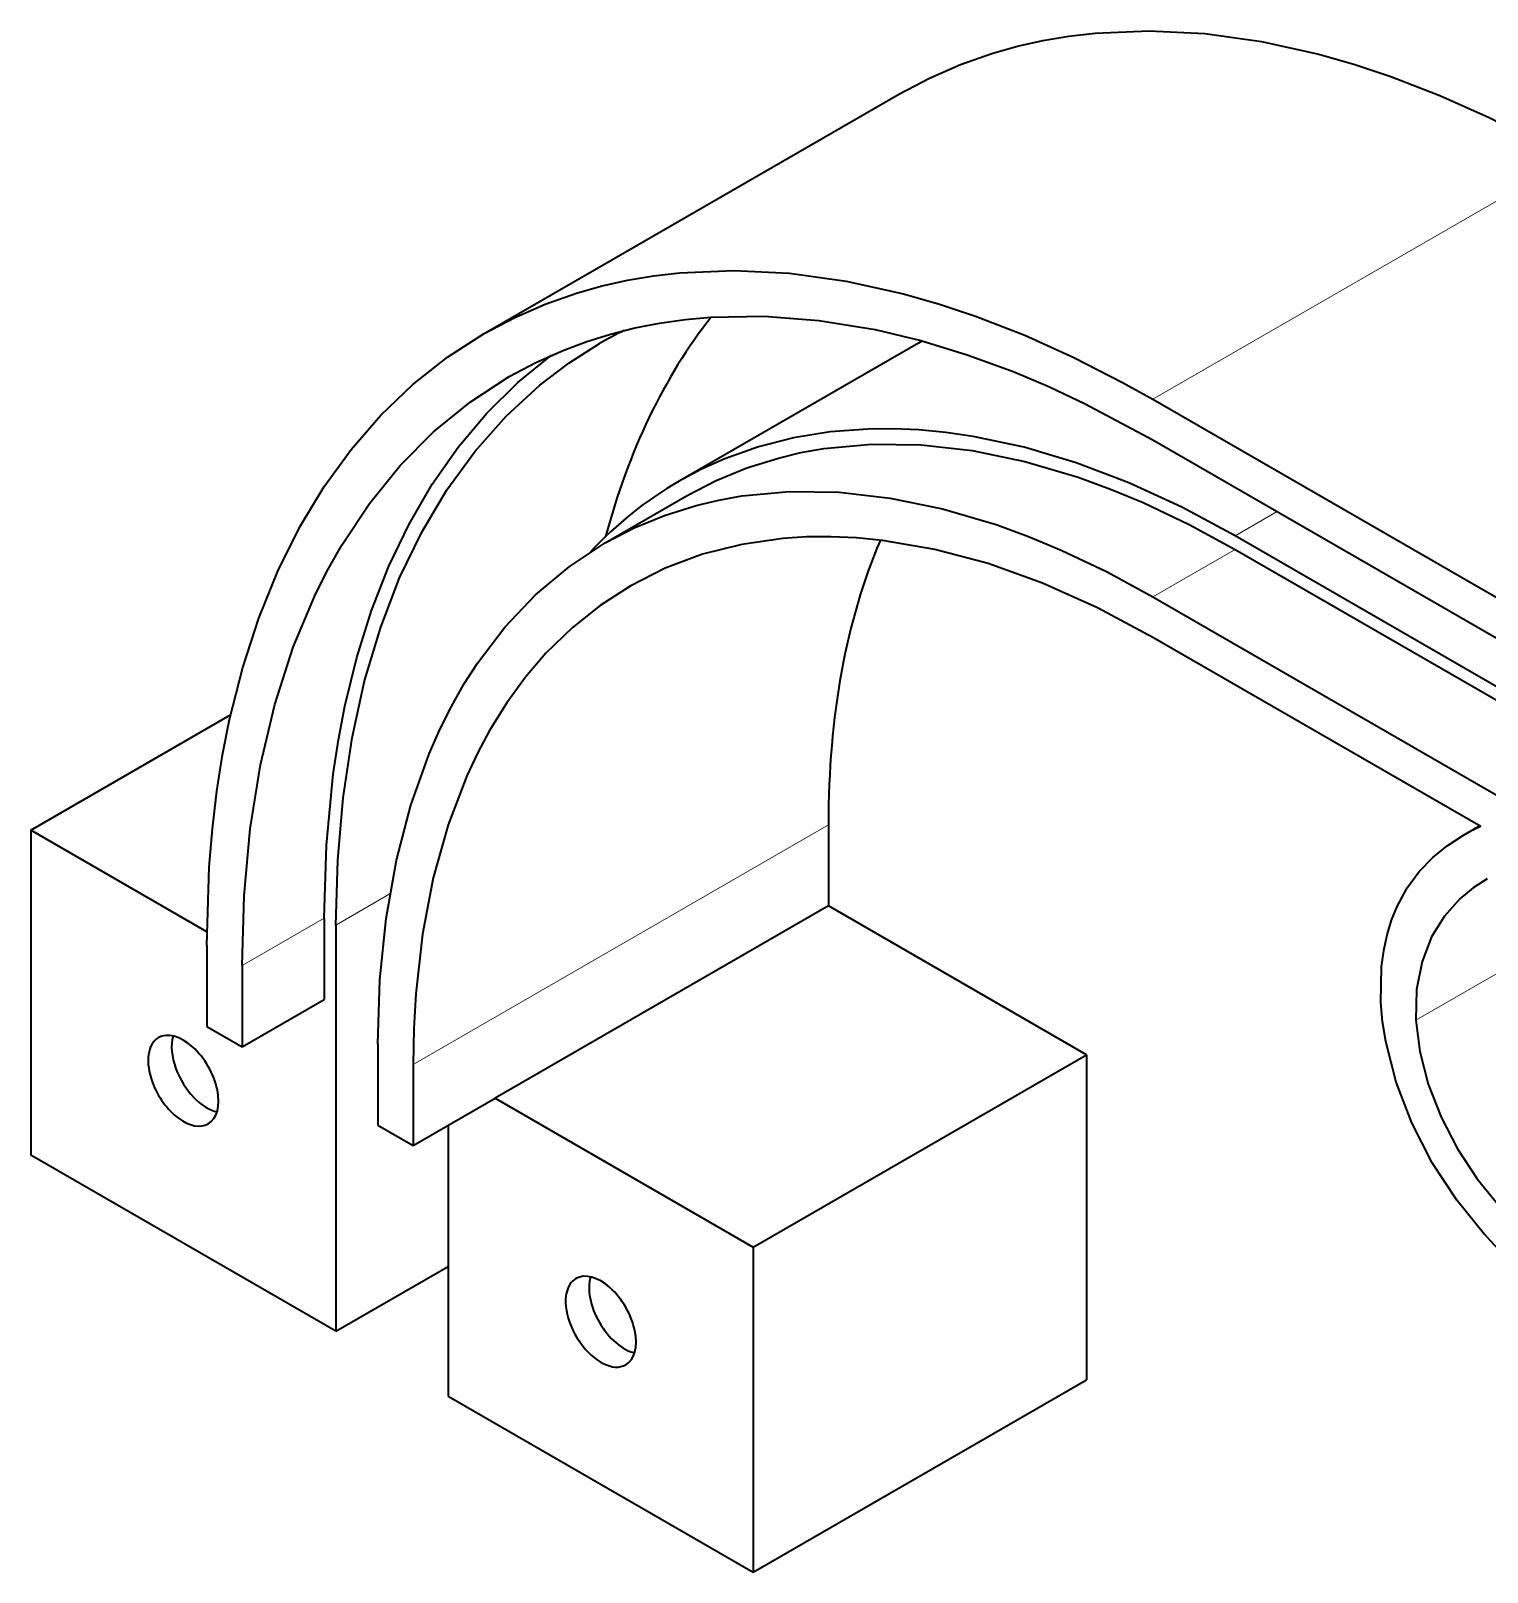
# Model space of a CAD drawing. Extents: x 155 to 1176, y 87 to 946.
# Drawn here: x 790.32 to 834.21, y 875.13 to 921.6 of the extents above; entities that cross this region are included whole.
import ezdxf

# ---------------------------------------------------------------- set-up
doc = ezdxf.new("R2010")
doc.units = 0

msp = doc.modelspace()

# ---------------------------------------------------------------- linework, layer by layer
at = {"color": 7, "lineweight": 35, "ltscale": 0.3613}
msp.add_line((803.987, 912.47), (816.503, 919.696), dxfattribs=at)
at = {"color": 7, "lineweight": 13, "ltscale": 0.3613}
for p, q in [((824.14, 910.489), (836.656, 917.715)), ((801.843, 890.438), (814.359, 897.664))]:
    msp.add_line(p, q, dxfattribs=at)
at = {"color": 7, "lineweight": 35, "ltscale": 0.208137}
msp.add_line((817.069, 912.184), (809.859, 908.021), dxfattribs=at)
at = {"color": 7, "lineweight": 35, "ltscale": 0.003314}
msp.add_line((817.184, 912.25), (817.069, 912.184), dxfattribs=at)
at = {"color": 7, "lineweight": 35, "ltscale": 0.34174}
for p, q in [((824.14, 910.489), (835.978, 903.654)), ((824.14, 909.265), (835.978, 902.43))]:
    msp.add_line(p, q, dxfattribs=at)
at = {"color": 7, "lineweight": 35, "ltscale": 0.071444}
msp.add_line((807.631, 906.158), (810.106, 907.587), dxfattribs=at)
at = {"color": 7, "lineweight": 13, "ltscale": 0.036572}
msp.add_line((827.882, 907.104), (826.615, 906.373), dxfattribs=at)
at = {"color": 7, "lineweight": 35, "ltscale": 0.341741}
for p, q in [((838.453, 899.538), (826.615, 906.373)), ((826.615, 905.964), (838.453, 899.13))]:
    msp.add_line(p, q, dxfattribs=at)
at = {"color": 7, "lineweight": 13, "ltscale": 0.071443}
for p, q in [((824.14, 904.536), (826.615, 905.964)), ((796.687, 893.415), (799.162, 894.844)), ((832.066, 891.769), (834.541, 893.198))]:
    msp.add_line(p, q, dxfattribs=at)
at = {"color": 7, "lineweight": 35, "ltscale": 0.341739}
msp.add_line((824.14, 904.536), (835.978, 897.701), dxfattribs=at)
at = {"color": 7, "lineweight": 35, "ltscale": 0.285064}
msp.add_line((834.015, 897.61), (824.14, 903.311), dxfattribs=at)
at = {"color": 7, "lineweight": 35, "ltscale": 0.173838}
msp.add_line((790.323, 897.498), (796.345, 900.974), dxfattribs=at)
at = {"color": 7, "lineweight": 35, "ltscale": 0.153158}
msp.add_line((795.629, 894.434), (790.323, 897.498), dxfattribs=at)
at = {"color": 7, "lineweight": 35, "ltscale": 0.244949}
for p, q in [((790.323, 897.498), (790.323, 887.7)), ((799.516, 892.19), (799.516, 882.392)), ((822.137, 890.724), (822.137, 880.926)), ((812.096, 884.927), (812.096, 875.129))]:
    msp.add_line(p, q, dxfattribs=at)
at = {"color": 7, "lineweight": 35, "ltscale": 0.061237}
for p, q in [((814.359, 897.664), (814.359, 895.215)), ((795.627, 894.027), (795.627, 891.578)), ((801.843, 890.438), (801.843, 887.989))]:
    msp.add_line(p, q, dxfattribs=at)
at = {"color": 7, "lineweight": 35, "ltscale": 0.014845}
msp.add_line((833.467, 897.332), (833.981, 897.629), dxfattribs=at)
at = {"color": 7, "lineweight": 13, "ltscale": 0.046985}
msp.add_line((801.143, 895.58), (799.516, 894.64), dxfattribs=at)
at = {"color": 7, "lineweight": 35, "ltscale": 0.289857}
msp.add_line((814.359, 895.215), (804.318, 889.418), dxfattribs=at)
at = {"color": 7, "lineweight": 35, "ltscale": 0.224539}
msp.add_line((822.137, 890.724), (814.359, 895.215), dxfattribs=at)
at = {"color": 7, "lineweight": 35, "ltscale": 0.061238}
for p, q in [((799.162, 894.844), (799.162, 892.394)), ((799.516, 894.64), (799.516, 892.19)), ((796.687, 893.415), (796.687, 890.966)), ((800.783, 891.051), (800.783, 888.601))]:
    msp.add_line(p, q, dxfattribs=at)
at = {"color": 7, "lineweight": 35, "ltscale": 0.071443}
for p, q in [((796.687, 890.966), (799.162, 892.394)), ((801.843, 887.989), (804.318, 889.418))]:
    msp.add_line(p, q, dxfattribs=at)
at = {"color": 7, "lineweight": 35, "ltscale": 0.030619}
for p, q in [((795.627, 891.578), (796.687, 890.966)), ((800.783, 888.601), (801.843, 887.989))]:
    msp.add_line(p, q, dxfattribs=at)
at = {"color": 7, "lineweight": 35, "ltscale": 0.289856}
for p, q in [((812.096, 884.927), (822.137, 890.724)), ((812.096, 875.129), (822.137, 880.926))]:
    msp.add_line(p, q, dxfattribs=at)
at = {"color": 7, "lineweight": 35, "ltscale": 0.22454}
msp.add_line((804.318, 889.418), (812.096, 884.927), dxfattribs=at)
at = {"color": 7, "lineweight": 35, "ltscale": 0.204124}
msp.add_line((802.904, 888.601), (802.904, 880.436), dxfattribs=at)
at = {"color": 7, "lineweight": 35, "ltscale": 0.265361}
msp.add_line((799.516, 882.392), (790.323, 887.7), dxfattribs=at)
at = {"color": 7, "lineweight": 35, "ltscale": 0.097811}
msp.add_line((799.516, 882.392), (802.904, 884.349), dxfattribs=at)
at = {"color": 7, "lineweight": 35, "ltscale": 0.265362}
msp.add_line((802.904, 880.436), (812.096, 875.129), dxfattribs=at)
at = {"color": 7, "lineweight": 35}
for points in [[(816.503, 919.696), (817.404, 920.172), (818.34, 920.58), (819.31, 920.921), (820.058, 921.131), (820.823, 921.302), (821.603, 921.434), (822.398, 921.528), (824.026, 921.598), (825.698, 921.513), (827.406, 921.278), (829.139, 920.894), (830.223, 920.584), (831.312, 920.221), (832.789, 919.646), (834.267, 918.98), (835.742, 918.226), (836.656, 917.715)], [(803.987, 912.47), (804.888, 912.946), (805.824, 913.354), (806.795, 913.695), (807.543, 913.905), (808.307, 914.076), (809.088, 914.208), (809.882, 914.302), (811.51, 914.372), (813.182, 914.287), (814.89, 914.052), (816.624, 913.668), (817.707, 913.358), (818.796, 912.995), (820.273, 912.42), (821.751, 911.754), (823.226, 911), (824.14, 910.489)], [(804.737, 911.172), (805.544, 911.6), (806.381, 911.973), (807.077, 912.233), (807.792, 912.455), (808.524, 912.64), (809.272, 912.787), (810.037, 912.896), (810.817, 912.967), (812.42, 912.995), (814.073, 912.869), (815.77, 912.591), (817.148, 912.26), (818.545, 911.833), (819.957, 911.312), (821.026, 910.86), (822.1, 910.356), (824.14, 909.265)], [(795.627, 894.027), (795.702, 896.382), (795.797, 897.537), (795.931, 898.671), (796.104, 899.767), (796.315, 900.837), (796.709, 902.4), (797.193, 903.894), (797.768, 905.311), (798.433, 906.645), (799.164, 907.857), (799.977, 908.98), (800.869, 910.007), (801.838, 910.933), (802.878, 911.756), (803.987, 912.47)], [(799.162, 894.844), (799.23, 897.051), (799.438, 899.186), (799.596, 900.223), (799.789, 901.236), (800.148, 902.708), (800.59, 904.117), (801.114, 905.458), (801.72, 906.724), (802.42, 907.931), (803.202, 909.049), (804.064, 910.073), (805.002, 910.998), (806.014, 911.818)], [(799.516, 894.64), (799.57, 896.593), (799.732, 898.476), (800.002, 900.28), (800.381, 901.998), (800.866, 903.622), (801.436, 905.103), (802.102, 906.483), (802.862, 907.76), (803.712, 908.927), (804.648, 909.981), (805.666, 910.918), (806.54, 911.582), (807.462, 912.168)], [(796.687, 893.415), (796.749, 895.516), (796.935, 897.536), (797.244, 899.464), (797.677, 901.292), (798.231, 903.012), (798.904, 904.614), (799.284, 905.37), (799.693, 906.093), (800.525, 907.35), (801.449, 908.491), (802.462, 909.51), (803.56, 910.405), (804.737, 911.172)], [(826.615, 906.373), (825.008, 907.238), (823.408, 907.975), (821.823, 908.578), (820.26, 909.043), (818.726, 909.37), (817.9, 909.489), (817.086, 909.565), (816.308, 909.599), (815.544, 909.593), (814.409, 909.506), (813.31, 909.327), (812.252, 909.057), (811.237, 908.697), (810.536, 908.382), (809.859, 908.021)], [(810.106, 907.587), (810.981, 908.042), (811.897, 908.419), (812.852, 908.719), (813.53, 908.88), (814.225, 909.002), (815.662, 909.135), (817.154, 909.114), (818.694, 908.941), (820.274, 908.615), (821.887, 908.139), (822.864, 907.782), (823.848, 907.374), (825.23, 906.717), (826.615, 905.964)], [(807.632, 906.158), (808.506, 906.613), (809.422, 906.99), (810.377, 907.29), (811.055, 907.451), (811.751, 907.574), (813.187, 907.706), (814.679, 907.686), (816.219, 907.512), (817.799, 907.187), (819.412, 906.71), (820.389, 906.354), (821.373, 905.945), (822.755, 905.288), (824.14, 904.536)], [(800.783, 891.051), (800.844, 892.986), (801.03, 894.839), (801.34, 896.599), (801.773, 898.257), (802.326, 899.804), (802.647, 900.532), (802.997, 901.23), (803.375, 901.896), (803.781, 902.529), (804.612, 903.623), (805.534, 904.594), (806.542, 905.441), (807.632, 906.158)], [(824.14, 903.311), (822.472, 904.203), (820.813, 904.945), (819.174, 905.534), (817.562, 905.965), (815.988, 906.236), (815.205, 906.311), (814.435, 906.345), (813.703, 906.338), (812.985, 906.292), (811.75, 906.114), (810.568, 905.815), (809.444, 905.396), (808.381, 904.86)], [(808.381, 904.86), (807.478, 904.275), (806.632, 903.598), (805.847, 902.831), (805.233, 902.115), (804.666, 901.338), (804.148, 900.501), (803.792, 899.837), (803.464, 899.14), (802.897, 897.658), (802.449, 896.062), (802.124, 894.361), (801.922, 892.567), (801.863, 891.515), (801.843, 890.438)], [(831.008, 892.302), (831.026, 893.375), (831.092, 893.874), (831.194, 894.345), (831.33, 894.786), (831.497, 895.197), (831.801, 895.756), (832.161, 896.248), (832.57, 896.676), (833.002, 897.03), (833.467, 897.332)], [(834.211, 896.032), (833.786, 895.756), (833.392, 895.431), (832.922, 894.91), (832.533, 894.283), (832.247, 893.544), (832.086, 892.696), (832.066, 891.769)], [(834.134, 885.314), (833.298, 886.341), (832.557, 887.472), (831.938, 888.675), (831.465, 889.906), (831.152, 891.128), (831.059, 891.723), (831.008, 892.302)], [(832.066, 891.769), (832.183, 890.824), (832.437, 889.84), (832.82, 888.85), (833.317, 887.891), (833.91, 886.99), (834.577, 886.171)]]:
    msp.add_lwpolyline(points, dxfattribs=at)
for centre, radius, start, end in [((813.915, 900.99), 12.907, 116.2701, 119.9983), ((815.658, 898.015), 11.566, 120.0924, 137.1328), ((836.326, 892.367), 5.729, 113.7931, 119.937)]:
    msp.add_arc(centre, radius, start, end, dxfattribs=at)
for centre, major_axis, ratio, start_param, end_param in [((835.563, 881.771), (21.186, -34.388), 0.568636, 3.347572, 3.63492), ((842.729, 879.35), (22.486, -32.357), 0.534624, 3.463401, 3.79737), ((794.919, 889.945), (0.75, -1.299), 0.57735, 0.000029, 3.141622), ((795.627, 890.353), (-0.75, 1.299), 0.57735, 0.490454, 1.285398), ((794.919, 889.945), (0.75, -1.299), 0.57735, 3.141622, 4.426991), ((794.919, 889.945), (0.75, -1.299), 0.57735, 4.426991, 6.283214), ((795.627, 890.353), (-0.75, 1.299), 0.57735, 1.285398, 2.651247), ((842.256, 898.417), (-1.285, -16.671), 0.738414, 5.671405, 5.943234), ((807.5, 882.682), (0.75, -1.299), 0.57735, 3.141564, 3.426991), ((807.5, 882.682), (0.75, -1.299), 0.57735, 6.283156, 9.424749), ((808.207, 883.09), (0.75, -1.299), 0.57735, 3.631939, 5.792732), ((807.5, 882.682), (0.75, -1.299), 0.57735, 3.426991, 6.283156)]:
    msp.add_ellipse(centre, major_axis=major_axis, ratio=ratio, start_param=start_param, end_param=end_param, dxfattribs=at)

doc.saveas('drawing.dxf')
